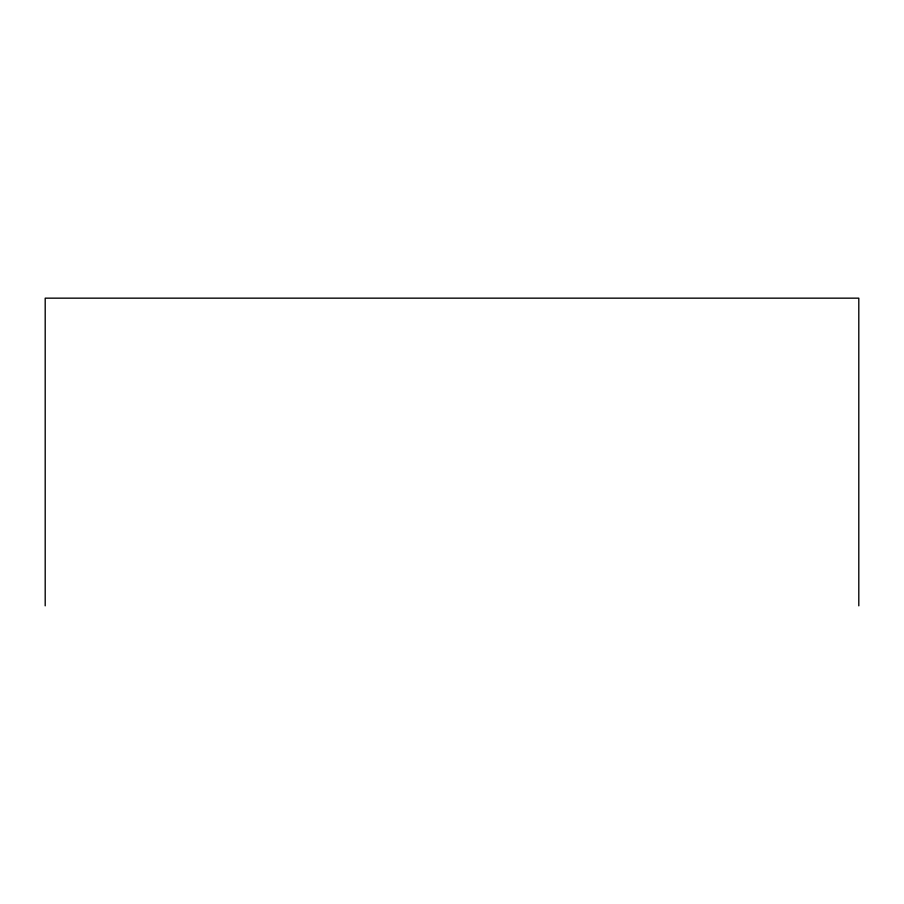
<?xml version="1.0" encoding="UTF-8"?>
<svg xmlns="http://www.w3.org/2000/svg" width="904" height="904" viewBox="0 0 904 904"><rect width="100%" height="100%" fill="white"/><g stroke="black" fill="none" stroke-linecap="round" stroke-linejoin="round"><path stroke-width="1.36" d="M858.8 605.838L858.8 298.162L45.2 298.162L45.2 605.838"/></g></svg>
